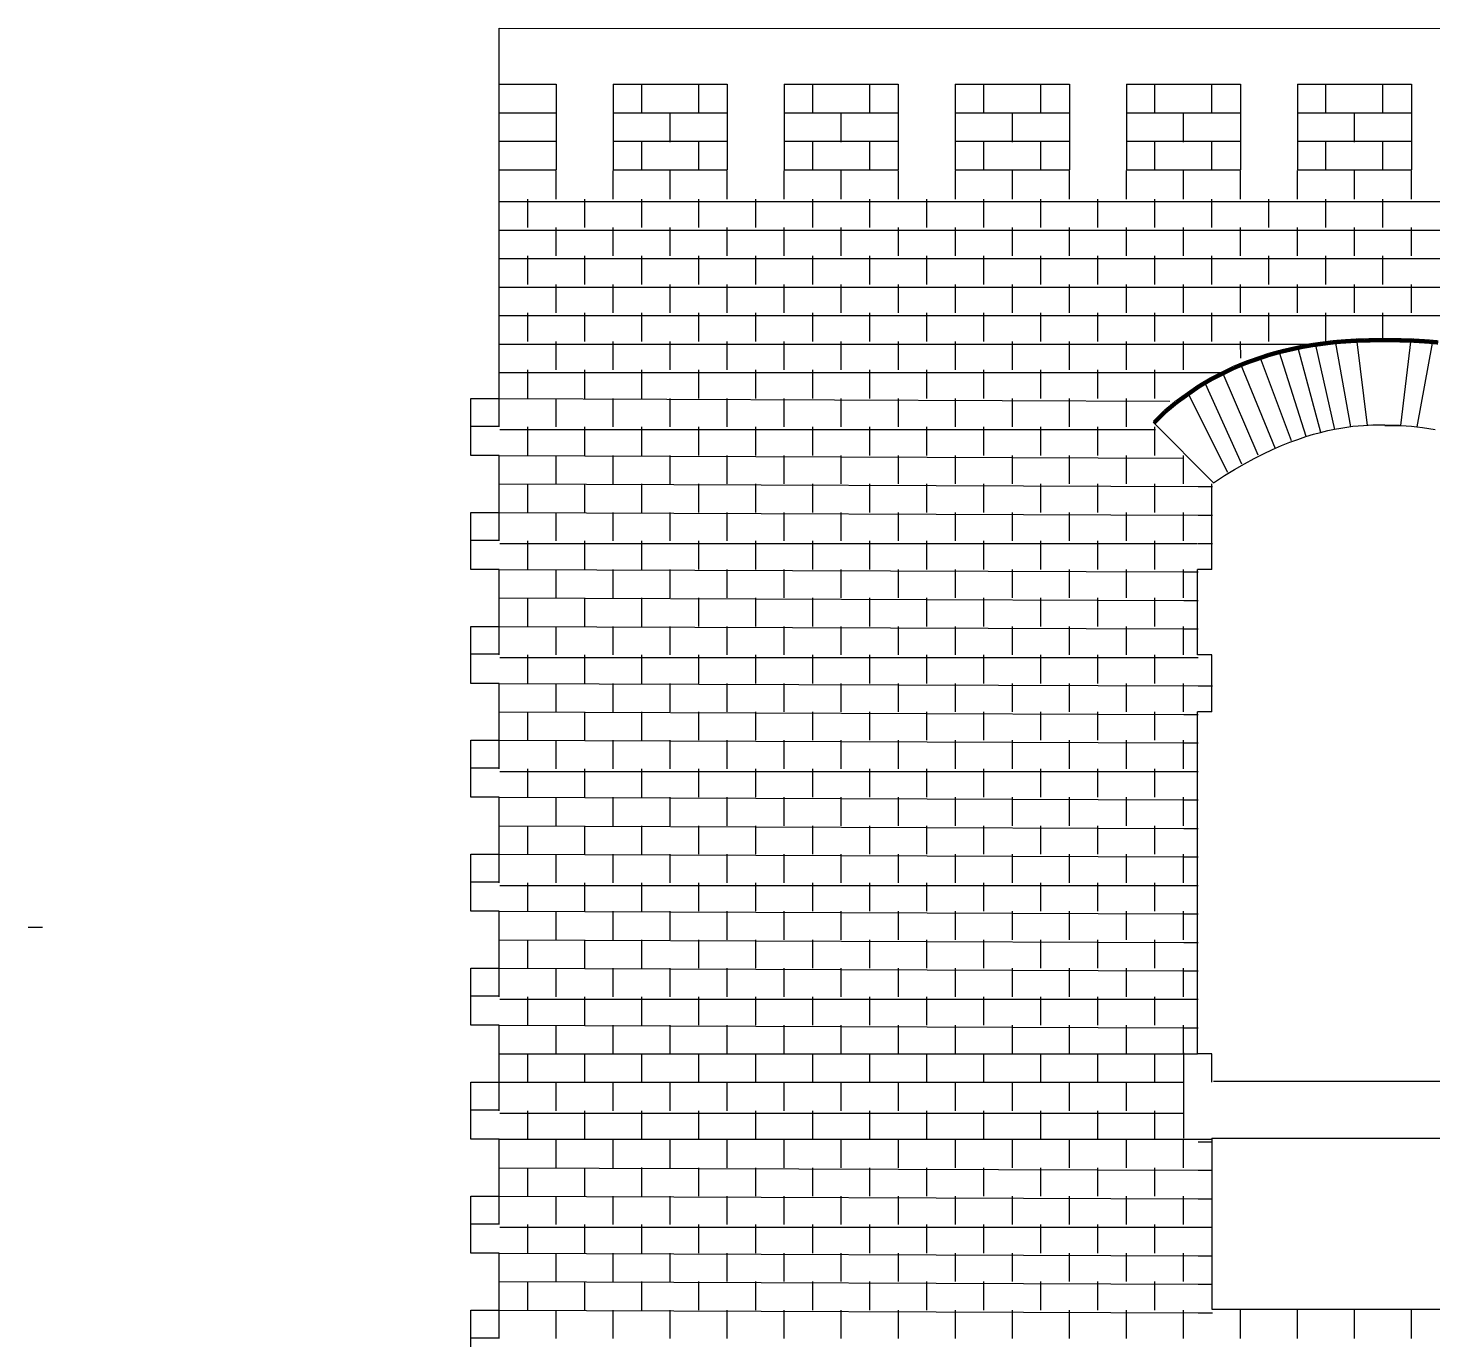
# Model space of a CAD drawing. Extents: x 38 to 304, y 35 to 202.
# Drawn here: x 38.45 to 87.73, y 105.55 to 151.59 of the extents above; entities that cross this region are included whole.
import ezdxf

# ---------------------------------------------------------------- set-up
doc = ezdxf.new("R2010")
doc.units = 0
doc.header["$MEASUREMENT"] = 0
doc.layers.add('OHNE_NAMEN', color=5, linetype='CONTINUOUS')

msp = doc.modelspace()

# ---------------------------------------------------------------- linework, layer by layer
at = {"layer": 'OHNE_NAMEN', "color": 5, "linetype": 'CONTINUOUS'}
for p, q in [((54.9808, 138.5916), (54.9808, 151.5914)), ((54.9808, 151.5914), (303.0001, 151.5001)), ((53.9806, 136.5913), (53.9806, 138.5916)), ((53.9806, 138.5916), (54.9808, 138.5916)), ((53.9792, 137.6214), (54.9794, 137.6214)), ((54.9808, 136.5913), (53.9806, 136.5913)), ((54.9808, 134.5914), (54.9808, 136.5913)), ((53.9806, 132.5915), (53.9806, 134.5914)), ((53.9806, 134.5914), (54.9808, 134.5914)), ((53.9792, 133.6213), (54.9794, 133.6213)), ((54.9808, 132.5915), (53.9806, 132.5915)), ((54.9808, 130.5916), (54.9808, 132.5915)), ((53.9806, 128.5914), (53.9806, 130.5913)), ((53.9806, 130.5913), (54.9808, 130.5913)), ((53.9792, 129.6215), (54.9794, 129.6215)), ((54.9808, 128.5914), (53.9806, 128.5914)), ((54.9808, 126.5915), (54.9808, 128.5914)), ((53.9806, 124.5916), (53.9806, 126.5915)), ((53.9806, 126.5915), (54.9808, 126.5915)), ((53.9792, 125.6214), (54.9794, 125.6214)), ((54.9808, 124.5916), (53.9806, 124.5916)), ((54.9808, 122.5913), (54.9808, 124.5916)), ((53.9806, 120.5914), (53.9806, 122.5913)), ((53.9806, 122.5913), (54.9808, 122.5913)), ((53.9792, 121.6215), (54.9794, 121.6215)), ((54.9808, 120.5914), (53.9806, 120.5914)), ((54.9808, 118.5915), (54.9808, 120.5914)), ((53.9806, 116.5913), (53.9806, 118.5915)), ((53.9806, 118.5915), (54.9808, 118.5915)), ((53.9792, 117.6214), (54.9794, 117.6214)), ((54.9808, 116.5913), (53.9806, 116.5913)), ((54.9808, 114.5914), (54.9808, 116.5913)), ((53.9806, 112.5915), (53.9806, 114.5914)), ((53.9806, 114.5914), (54.9808, 114.5914)), ((53.9792, 113.6212), (54.9794, 113.6212)), ((54.9808, 112.5915), (53.9806, 112.5915)), ((54.9808, 110.5916), (54.9808, 112.5915)), ((53.9806, 108.5913), (53.9806, 110.5916)), ((53.9806, 110.5916), (54.9808, 110.5916)), ((53.9792, 109.6215), (54.9794, 109.6215)), ((54.9808, 108.5913), (53.9806, 108.5913)), ((54.9808, 106.5914), (54.9808, 108.5913)), ((53.9806, 104.5916), (53.9806, 106.5914)), ((53.9806, 106.5914), (54.9808, 106.5914)), ((53.9792, 105.6213), (54.9794, 105.6213))]:
    msp.add_line(p, q, dxfattribs=at)
at = {"layer": 'OHNE_NAMEN', "color": 7, "linetype": 'CONTINUOUS'}
for p, q in [((54.9794, 149.6215), (56.9793, 149.6215)), ((56.9793, 149.6215), (56.9793, 146.6211)), ((58.9792, 149.6215), (58.9792, 146.6211)), ((58.9792, 149.6215), (62.9793, 149.6215)), ((59.9796, 148.5914), (59.9796, 149.5915)), ((61.9799, 148.5914), (61.9799, 149.5915)), ((62.9793, 149.6215), (62.9793, 146.6211)), ((64.9792, 149.6215), (64.9792, 146.6211)), ((64.9792, 149.6215), (68.9793, 149.6215)), ((65.9797, 148.5914), (65.9797, 149.5915)), ((67.9799, 148.5914), (67.9799, 149.5915)), ((68.9793, 149.6215), (68.9793, 146.6211)), ((70.9792, 149.6215), (70.9792, 146.6211)), ((70.9792, 149.6215), (74.9794, 149.6215)), ((71.9797, 148.5914), (71.9797, 149.5915)), ((73.98, 148.5914), (73.98, 149.5915)), ((74.9794, 149.6215), (74.9794, 146.6211)), ((76.9793, 149.6215), (76.9793, 146.6211)), ((76.9793, 149.6215), (80.9794, 149.6215)), ((77.9798, 148.5914), (77.9798, 149.5915)), ((79.98, 148.5914), (79.98, 149.5915)), ((80.9794, 149.6215), (80.9794, 146.6211)), ((82.9793, 149.6215), (82.9793, 146.6211)), ((82.9793, 149.6215), (86.9795, 149.6215)), ((83.9798, 148.5911), (83.9798, 149.5915)), ((85.9801, 148.5911), (85.9801, 149.5915)), ((86.9795, 149.6215), (86.9795, 146.6211)), ((54.9794, 148.6214), (56.9793, 148.6214)), ((58.9792, 148.6214), (62.9793, 148.6214)), ((60.9798, 147.5913), (60.9798, 148.5914)), ((64.9795, 148.6214), (68.9797, 148.6214)), ((66.9798, 147.5913), (66.9798, 148.5914)), ((70.9792, 148.6214), (74.9794, 148.6214)), ((72.9798, 147.5913), (72.9798, 148.5914)), ((76.9793, 148.6214), (80.9794, 148.6214)), ((78.9799, 147.5913), (78.9799, 148.5914)), ((82.9793, 148.6214), (86.9795, 148.6214)), ((84.9799, 147.5913), (84.9799, 148.5914)), ((54.9794, 147.6213), (56.9793, 147.6213)), ((58.9792, 147.6213), (62.9793, 147.6213)), ((59.98, 146.5915), (59.98, 147.5913)), ((61.9795, 146.5915), (61.9795, 147.5916)), ((64.9795, 147.6213), (68.9797, 147.6213)), ((65.98, 146.5915), (65.98, 147.5913)), ((67.9796, 146.5915), (67.9796, 147.5916)), ((70.9792, 147.6213), (74.9794, 147.6213)), ((71.9801, 146.5915), (71.9801, 147.5913)), ((73.9796, 146.5915), (73.9796, 147.5916)), ((76.9793, 147.6213), (80.9794, 147.6213)), ((77.9801, 146.5915), (77.9801, 147.5913)), ((79.9797, 146.5915), (79.9797, 147.5916)), ((82.9793, 147.6213), (86.9795, 147.6213)), ((83.9802, 146.5915), (83.9802, 147.5913)), ((85.9797, 146.5915), (85.9797, 147.5916)), ((54.9794, 146.6211), (56.9793, 146.6211)), ((56.9807, 145.5914), (56.9807, 146.5915)), ((58.9792, 146.6211), (62.9793, 146.6211)), ((58.9806, 145.5914), (58.9806, 146.5915)), ((60.9798, 145.5914), (60.9798, 146.5915)), ((62.9804, 145.5914), (62.9804, 146.5915)), ((64.9795, 146.6215), (68.9797, 146.6215)), ((64.9806, 145.5914), (64.9806, 146.5915)), ((66.9798, 145.5914), (66.9798, 146.5915)), ((68.9804, 145.5914), (68.9804, 146.5915)), ((70.9792, 146.6215), (74.9794, 146.6215)), ((70.9807, 145.5914), (70.9807, 146.5915)), ((72.9795, 145.5914), (72.9795, 146.5915)), ((74.9804, 145.5914), (74.9804, 146.5915)), ((76.9793, 146.6215), (80.9794, 146.6215)), ((76.9807, 145.5914), (76.9807, 146.5915)), ((78.9795, 145.5914), (78.9795, 146.5915)), ((80.9805, 145.5914), (80.9805, 146.5915)), ((82.9793, 146.6215), (86.9795, 146.6215)), ((82.9807, 145.5914), (82.9807, 146.5915)), ((84.9796, 145.5914), (84.9796, 146.5915)), ((86.9805, 145.5914), (86.9805, 146.5915)), ((55.0002, 145.5), (303.0001, 145.5)), ((55.9805, 144.5913), (55.9805, 145.5914)), ((57.9804, 144.5913), (57.9804, 145.5914)), ((59.9803, 144.5913), (59.9803, 145.5914)), ((61.9806, 144.5913), (61.9806, 145.5914)), ((63.9805, 144.5913), (63.9805, 145.5914)), ((65.9804, 144.5913), (65.9804, 145.5914)), ((67.9803, 144.5913), (67.9803, 145.5914)), ((69.9805, 144.5913), (69.9805, 145.5914)), ((71.9804, 144.5913), (71.9804, 145.5914)), ((73.9803, 144.5913), (73.9803, 145.5914)), ((75.9806, 144.5913), (75.9806, 145.5914)), ((77.9805, 144.5913), (77.9805, 145.5914)), ((79.9804, 144.5913), (79.9804, 145.5914)), ((81.9806, 144.5913), (81.9806, 145.5914)), ((83.9805, 144.5913), (83.9805, 145.5914)), ((85.9804, 144.5913), (85.9804, 145.5914)), ((55.0002, 144.4999), (303.0001, 144.4999)), ((56.9807, 143.5915), (56.9807, 144.5916)), ((58.9806, 143.5915), (58.9806, 144.5916)), ((60.9808, 143.5915), (60.9808, 144.5916)), ((62.9807, 143.5915), (62.9807, 144.5916)), ((64.9806, 143.5915), (64.9806, 144.5916)), ((66.9805, 143.5915), (66.9805, 144.5916)), ((68.9808, 143.5915), (68.9808, 144.5916)), ((70.9807, 143.5915), (70.9807, 144.5916)), ((72.9805, 143.5915), (72.9805, 144.5916)), ((74.9808, 143.5915), (74.9808, 144.5916)), ((76.9807, 143.5915), (76.9807, 144.5916)), ((78.9806, 143.5915), (78.9806, 144.5916)), ((80.9808, 143.5915), (80.9808, 144.5916)), ((82.9807, 143.5915), (82.9807, 144.5916)), ((84.9806, 143.5915), (84.9806, 144.5916)), ((86.9805, 143.5915), (86.9805, 144.5916)), ((55.0002, 143.5001), (303.0001, 143.5001)), ((55.9805, 142.5914), (55.9805, 143.5915)), ((57.9804, 142.5914), (57.9804, 143.5915)), ((59.9803, 142.5914), (59.9803, 143.5915)), ((61.9806, 142.5914), (61.9806, 143.5915)), ((63.9805, 142.5914), (63.9805, 143.5915)), ((65.9804, 142.5914), (65.9804, 143.5915)), ((67.9803, 142.5914), (67.9803, 143.5915)), ((69.9805, 142.5914), (69.9805, 143.5915)), ((71.9804, 142.5914), (71.9804, 143.5915)), ((73.9803, 142.5914), (73.9803, 143.5915)), ((75.9806, 142.5914), (75.9806, 143.5915)), ((77.9805, 142.5914), (77.9805, 143.5915)), ((79.9804, 142.5914), (79.9804, 143.5915)), ((81.9806, 142.5914), (81.9806, 143.5915)), ((83.9805, 142.5914), (83.9805, 143.5915)), ((85.9804, 142.5914), (85.9804, 143.5915)), ((55.0002, 142.5), (303.0001, 142.5)), ((56.9807, 141.5912), (56.9807, 142.5914)), ((58.9806, 141.5912), (58.9806, 142.5914)), ((60.9805, 141.5912), (60.9805, 142.5914)), ((62.9807, 141.5912), (62.9807, 142.5914)), ((64.9806, 141.5912), (64.9806, 142.5914)), ((66.9805, 141.5912), (66.9805, 142.5914)), ((68.9804, 141.5912), (68.9804, 142.5914)), ((70.9807, 141.5912), (70.9807, 142.5914)), ((72.9805, 141.5912), (72.9805, 142.5914)), ((74.9804, 141.5912), (74.9804, 142.5914)), ((76.9807, 141.5912), (76.9807, 142.5914)), ((78.9806, 141.5912), (78.9806, 142.5914)), ((80.9805, 141.5912), (80.9805, 142.5914)), ((82.9807, 141.5912), (82.9807, 142.5914)), ((84.9806, 141.5912), (84.9806, 142.5914)), ((86.9805, 141.5912), (86.9805, 142.5914)), ((55.0002, 141.4999), (303.0001, 141.4999)), ((55.9805, 140.5915), (55.9805, 141.5916)), ((57.9804, 140.5915), (57.9804, 141.5916)), ((59.9807, 140.5915), (59.9807, 141.5916)), ((61.9806, 140.5915), (61.9806, 141.5916)), ((63.9805, 140.5915), (63.9805, 141.5916)), ((65.9807, 140.5915), (65.9807, 141.5916)), ((67.9806, 140.5915), (67.9806, 141.5916)), ((69.9805, 140.5915), (69.9805, 141.5916)), ((71.9804, 140.5915), (71.9804, 141.5916)), ((73.9807, 140.5915), (73.9807, 141.5916)), ((75.9806, 140.5915), (75.9806, 141.5916)), ((77.9805, 140.5915), (77.9805, 141.5916)), ((79.9807, 140.5915), (79.9807, 141.5916)), ((81.9806, 140.5915), (81.9806, 141.5916)), ((83.9805, 140.5915), (83.9805, 141.5916)), ((85.9808, 140.5915), (85.9808, 141.5916)), ((55.0002, 140.5001), (83.5, 140.5001)), ((56.9807, 139.5913), (56.9807, 140.5915)), ((58.9806, 139.5913), (58.9806, 140.5915)), ((60.9805, 139.5913), (60.9805, 140.5915)), ((62.9807, 139.5913), (62.9807, 140.5915)), ((64.9806, 139.5913), (64.9806, 140.5915)), ((66.9805, 139.5913), (66.9805, 140.5915)), ((68.9804, 139.5913), (68.9804, 140.5915)), ((70.9807, 139.5913), (70.9807, 140.5915)), ((72.9805, 139.5913), (72.9805, 140.5915)), ((74.9804, 139.5913), (74.9804, 140.5915)), ((76.9807, 139.5913), (76.9807, 140.5915)), ((78.9806, 139.5913), (78.9806, 140.5915)), ((80.9999, 139.9999), (80.9805, 140.5915)), ((84.2934, 137.5018), (83.6231, 140.4652)), ((84.8582, 137.59), (84.3287, 140.5357)), ((85.4403, 137.643), (85.0695, 140.6768)), ((86.6041, 137.643), (86.9749, 140.6768)), ((87.1866, 137.59), (87.7157, 140.5357)), ((82.7768, 137.1021), (81.6832, 140.0066)), ((83.288, 137.2549), (82.3535, 140.2006)), ((83.7995, 137.396), (83.0061, 140.3593)), ((55.0002, 139.5), (80.5, 139.5)), ((55.9805, 138.5912), (55.9805, 139.5913)), ((57.9804, 138.5912), (57.9804, 139.5913)), ((59.9807, 138.5912), (59.9807, 139.5913)), ((61.9806, 138.5912), (61.9806, 139.5913)), ((63.9805, 138.5912), (63.9805, 139.5913)), ((65.9807, 138.5912), (65.9807, 139.5913)), ((67.9806, 138.5912), (67.9806, 139.5913)), ((69.9805, 138.5912), (69.9805, 139.5913)), ((71.9804, 138.5912), (71.9804, 139.5913)), ((73.9807, 138.5912), (73.9807, 139.5913)), ((75.9806, 138.5912), (75.9806, 139.5913)), ((77.9805, 138.5912), (77.9805, 139.5913)), ((82.212, 136.8199), (81.0129, 139.7596)), ((81.0362, 136.2791), (79.7602, 139.107)), ((81.6007, 136.6023), (80.378, 139.4598)), ((54.9808, 138.5916), (78.5001, 138.4999)), ((54.9808, 137.5914), (54.9808, 138.5916)), ((56.9807, 137.5914), (56.9807, 138.5916)), ((58.9806, 137.5914), (58.9806, 138.5916)), ((60.9805, 137.5914), (60.9805, 138.5916)), ((62.9807, 137.5914), (62.9807, 138.5912)), ((64.9806, 137.5911), (64.9806, 138.5912)), ((66.9805, 137.5911), (66.9805, 138.5912)), ((68.9804, 137.5911), (68.9804, 138.5912)), ((70.9807, 137.5911), (70.9807, 138.5912)), ((72.9805, 137.5911), (72.9805, 138.5912)), ((74.9804, 137.5911), (74.9804, 138.5912)), ((76.9807, 137.5911), (76.9807, 138.5912)), ((80.5423, 135.9969), (79.1605, 138.7366)), ((55.0002, 137.5001), (77.9999, 137.5001)), ((55.9805, 136.5913), (55.9805, 137.5914)), ((57.9808, 136.5913), (57.9808, 137.5914)), ((59.9807, 136.5917), (59.9807, 137.5918)), ((61.9806, 136.5913), (61.9806, 137.5914)), ((63.9808, 136.5913), (63.9808, 137.5911)), ((65.9807, 136.5913), (65.9807, 137.5914)), ((67.9806, 136.5913), (67.9806, 137.5914)), ((69.9805, 136.5913), (69.9805, 137.5914)), ((71.9804, 136.5913), (71.9804, 137.5914)), ((73.9807, 136.5913), (73.9807, 137.5914)), ((75.9806, 136.5913), (75.9806, 137.5914)), ((80.0421, 135.6325), (77.9209, 137.7537)), ((77.9805, 136.5913), (77.9805, 137.5914)), ((54.9815, 136.5913), (79, 136.4999)), ((56.9807, 135.5916), (56.9807, 136.5913)), ((58.9806, 135.5916), (58.9806, 136.5913)), ((60.9805, 135.5912), (60.9805, 136.5913)), ((62.9807, 135.5916), (62.9807, 136.5913)), ((64.9806, 135.5912), (64.9806, 136.5913)), ((66.9805, 135.5912), (66.9805, 136.5913)), ((68.9804, 135.5912), (68.9804, 136.5913)), ((70.9807, 135.5912), (70.9807, 136.5913)), ((72.9805, 135.5912), (72.9805, 136.5913)), ((74.9804, 135.5912), (74.9804, 136.5913)), ((76.9807, 135.5912), (76.9807, 136.5913)), ((78.9806, 135.5912), (78.9806, 136.5913)), ((54.9808, 135.5916), (79.4999, 135.5002)), ((55.9805, 134.5914), (55.9805, 135.5916)), ((57.9808, 134.5914), (57.9808, 135.5916)), ((59.9807, 134.5914), (59.9807, 135.5916)), ((59.9807, 134.5914), (59.9807, 135.5916)), ((61.9806, 134.5914), (61.9806, 135.5916)), ((63.9808, 134.5914), (63.9808, 135.5912)), ((65.9807, 134.5914), (65.9807, 135.5916)), ((67.9806, 134.5914), (67.9806, 135.5916)), ((69.9805, 134.5914), (69.9805, 135.5916)), ((71.9804, 134.5914), (71.9804, 135.5916)), ((73.9807, 134.5911), (73.9807, 135.5912)), ((75.9806, 134.5911), (75.9806, 135.5912)), ((77.9805, 134.5911), (77.9805, 135.5912)), ((54.9808, 133.5916), (54.9808, 134.5914)), ((54.9811, 134.5914), (79.4999, 134.5001)), ((56.9807, 133.5916), (56.9807, 134.5914)), ((58.9806, 133.5916), (58.9806, 134.5914)), ((60.9805, 133.5913), (60.9805, 134.5914)), ((62.9807, 133.5913), (62.9807, 134.5914)), ((64.9806, 133.5913), (64.9806, 134.5914)), ((66.9805, 133.5913), (66.9805, 134.5914)), ((68.9804, 133.5913), (68.9804, 134.5914)), ((70.9807, 133.5913), (70.9807, 134.5914)), ((72.9805, 133.5913), (72.9805, 134.5914)), ((74.9804, 133.5913), (74.9804, 134.5914)), ((76.9807, 133.5913), (76.9807, 134.5914)), ((78.9806, 133.5913), (78.9806, 134.5914)), ((55.9805, 132.5915), (55.9805, 133.5916)), ((57.9808, 132.5915), (57.9808, 133.5916)), ((59.9807, 132.5915), (59.9807, 133.5916)), ((61.9806, 132.5915), (61.9806, 133.5916)), ((63.9808, 132.5915), (63.9808, 133.5913)), ((65.9807, 132.5915), (65.9807, 133.5916)), ((67.9806, 132.5915), (67.9806, 133.5916)), ((69.9805, 132.5915), (69.9805, 133.5916)), ((71.9804, 132.5915), (71.9804, 133.5916)), ((73.9807, 132.5912), (73.9807, 133.5913)), ((75.9806, 132.5912), (75.9806, 133.5913)), ((77.9805, 132.5912), (77.9805, 133.5913)), ((55.0002, 133.4999), (79.4805, 133.5017)), ((54.9811, 132.5915), (79, 132.5002)), ((56.9807, 131.5914), (56.9807, 132.5915)), ((58.9806, 131.5914), (58.9806, 132.5915)), ((60.9805, 131.5914), (60.9805, 132.5915)), ((62.9807, 131.5914), (62.9807, 132.5912)), ((64.9806, 131.5914), (64.9806, 132.5915)), ((66.9805, 131.5914), (66.9805, 132.5915)), ((68.9804, 131.5914), (68.9804, 132.5915)), ((70.9807, 131.5911), (70.9807, 132.5915)), ((72.9805, 131.5914), (72.9805, 132.5915)), ((74.9804, 131.5914), (74.9804, 132.5915)), ((76.9807, 131.5914), (76.9807, 132.5915)), ((78.9806, 131.5914), (78.9806, 132.5915)), ((54.9808, 131.5914), (79, 131.5)), ((55.9805, 130.5916), (55.9805, 131.5914)), ((57.9808, 130.5916), (57.9808, 131.5914)), ((59.9807, 130.5916), (59.9807, 131.5918)), ((59.9807, 130.5916), (59.9807, 131.5914)), ((61.9806, 130.5913), (61.9806, 131.5914)), ((63.9808, 130.5916), (63.9808, 131.5914)), ((65.9807, 130.5913), (65.9807, 131.5914)), ((67.9806, 130.5913), (67.9806, 131.5914)), ((69.9805, 130.5913), (69.9805, 131.5914)), ((71.9804, 130.5913), (71.9804, 131.5914)), ((73.9807, 130.5913), (73.9807, 131.5914)), ((75.9806, 130.5913), (75.9806, 131.5914)), ((77.9805, 130.5913), (77.9805, 131.5914)), ((54.9808, 129.5915), (54.9808, 130.5916)), ((54.9811, 130.5913), (79, 130.4999)), ((56.9807, 129.5915), (56.9807, 130.5916)), ((58.9806, 129.5915), (58.9806, 130.5916)), ((60.9805, 129.5911), (60.9805, 130.5913)), ((62.9807, 129.5915), (62.9807, 130.5913)), ((64.9806, 129.5911), (64.9806, 130.5913)), ((66.9805, 129.5911), (66.9805, 130.5913)), ((68.9804, 129.5911), (68.9804, 130.5913)), ((70.9807, 129.5911), (70.9807, 130.5913)), ((72.9805, 129.5911), (72.9805, 130.5913)), ((74.9804, 129.5911), (74.9804, 130.5913)), ((76.9807, 129.5911), (76.9807, 130.5913)), ((78.9806, 129.5911), (78.9806, 130.5913)), ((55.0002, 129.5001), (78.9806, 129.5001)), ((55.9805, 128.5914), (55.9805, 129.5915)), ((57.9808, 128.5914), (57.9808, 129.5915)), ((59.9807, 128.5914), (59.9807, 129.5915)), ((61.9806, 128.5914), (61.9806, 129.5915)), ((63.9808, 128.5914), (63.9808, 129.5911)), ((65.9807, 128.5914), (65.9807, 129.5915)), ((67.9806, 128.5914), (67.9806, 129.5915)), ((69.9805, 128.5914), (69.9805, 129.5915)), ((71.9804, 128.5914), (71.9804, 129.5915)), ((73.9807, 128.591), (73.9807, 129.5911)), ((75.9806, 128.591), (75.9806, 129.5911)), ((77.9805, 128.591), (77.9805, 129.5911)), ((54.9811, 128.5914), (79.4999, 128.5)), ((56.9807, 127.5916), (56.9807, 128.5914)), ((58.9806, 127.5916), (58.9806, 128.5914)), ((60.9805, 127.5913), (60.9805, 128.5914)), ((62.9807, 127.5916), (62.9807, 128.5914)), ((64.9806, 127.5913), (64.9806, 128.5914)), ((66.9805, 127.5913), (66.9805, 128.5914)), ((68.9804, 127.5913), (68.9804, 128.5914)), ((70.9807, 127.5913), (70.9807, 128.5914)), ((72.9805, 127.5913), (72.9805, 128.5914)), ((74.9804, 127.5913), (74.9804, 128.5914)), ((76.9807, 127.5913), (76.9807, 128.5914)), ((78.9806, 127.5913), (78.9806, 128.5914)), ((54.9808, 127.5916), (79, 127.4999)), ((55.9805, 126.5915), (55.9805, 127.5916)), ((57.9808, 126.5915), (57.9808, 127.5916)), ((59.9807, 126.5915), (59.9807, 127.5916)), ((59.9807, 126.5915), (59.9807, 127.5916)), ((61.9806, 126.5915), (61.9806, 127.5916)), ((63.9808, 126.5915), (63.9808, 127.5913)), ((65.9807, 126.5915), (65.9807, 127.5916)), ((67.9806, 126.5915), (67.9806, 127.5916)), ((69.9805, 126.5915), (69.9805, 127.5916)), ((71.9804, 126.5915), (71.9804, 127.5916)), ((73.9807, 126.5911), (73.9807, 127.5913)), ((75.9806, 126.5911), (75.9806, 127.5913)), ((77.9805, 126.5911), (77.9805, 127.5913)), ((54.9808, 125.5913), (54.9808, 126.5915)), ((54.9811, 126.5915), (79, 126.5001)), ((56.9807, 125.5913), (56.9807, 126.5915)), ((58.9806, 125.5913), (58.9806, 126.5915)), ((60.9805, 125.5913), (60.9805, 126.5915)), ((62.9807, 125.5913), (62.9807, 126.5911)), ((64.9806, 125.5913), (64.9806, 126.5915)), ((66.9805, 125.5913), (66.9805, 126.5915)), ((68.9804, 125.5913), (68.9804, 126.5915)), ((70.9807, 125.5913), (70.9807, 126.5915)), ((72.9805, 125.5913), (72.9805, 126.5915)), ((74.9804, 125.5913), (74.9804, 126.5915)), ((76.9807, 125.5913), (76.9807, 126.5915)), ((78.9806, 125.5913), (78.9806, 126.5915)), ((55.0002, 125.5), (79, 125.5)), ((55.9805, 124.5916), (55.9805, 125.5913)), ((57.9808, 124.5916), (57.9808, 125.5913)), ((59.9807, 124.5916), (59.9807, 125.5917)), ((61.9806, 124.5912), (61.9806, 125.5913)), ((63.9808, 124.5916), (63.9808, 125.5913)), ((65.9807, 124.5912), (65.9807, 125.5913)), ((67.9806, 124.5912), (67.9806, 125.5913)), ((69.9805, 124.5912), (69.9805, 125.5913)), ((71.9804, 124.5912), (71.9804, 125.5913)), ((73.9807, 124.5912), (73.9807, 125.5913)), ((75.9806, 124.5912), (75.9806, 125.5913)), ((77.9805, 124.5912), (77.9805, 125.5913)), ((54.9811, 124.5912), (79, 124.4999)), ((56.9807, 123.5915), (56.9807, 124.5916)), ((58.9806, 123.5915), (58.9806, 124.5916)), ((60.9805, 123.5911), (60.9805, 124.5916)), ((62.9807, 123.5915), (62.9807, 124.5912)), ((64.9806, 123.5911), (64.9806, 124.5912)), ((66.9805, 123.5911), (66.9805, 124.5912)), ((68.9804, 123.5911), (68.9804, 124.5912)), ((70.9807, 123.5911), (70.9807, 124.5912)), ((72.9805, 123.5915), (72.9805, 124.5916)), ((74.9804, 123.5915), (74.9804, 124.5916)), ((76.9807, 123.5915), (76.9807, 124.5916)), ((78.9806, 123.5915), (78.9806, 124.5916)), ((54.9808, 123.5915), (79, 123.5001)), ((55.9805, 122.5913), (55.9805, 123.5915)), ((57.9808, 122.5913), (57.9808, 123.5915)), ((59.9807, 122.5917), (59.9807, 123.5918)), ((59.9807, 122.5913), (59.9807, 123.5915)), ((61.9806, 122.5913), (61.9806, 123.5915)), ((63.9808, 122.5913), (63.9808, 123.5915)), ((65.9807, 122.5913), (65.9807, 123.5915)), ((67.9806, 122.5913), (67.9806, 123.5915)), ((69.9805, 122.5913), (69.9805, 123.5915)), ((71.9804, 122.5913), (71.9804, 123.5915)), ((73.9807, 122.5913), (73.9807, 123.5911)), ((75.9806, 122.5913), (75.9806, 123.5911)), ((77.9805, 122.5913), (77.9805, 123.5911)), ((54.9808, 121.5916), (54.9808, 122.5913)), ((54.9811, 122.5913), (79, 122.5)), ((56.9807, 121.5916), (56.9807, 122.5913)), ((58.9806, 121.5916), (58.9806, 122.5913)), ((60.9805, 121.5912), (60.9805, 122.5913)), ((62.9807, 121.5916), (62.9807, 122.5913)), ((64.9806, 121.5912), (64.9806, 122.5913)), ((66.9805, 121.5912), (66.9805, 122.5913)), ((68.9804, 121.5912), (68.9804, 122.5913)), ((70.9807, 121.5912), (70.9807, 122.5913)), ((72.9805, 121.5912), (72.9805, 122.5913)), ((74.9804, 121.5912), (74.9804, 122.5913)), ((76.9807, 121.5912), (76.9807, 122.5913)), ((78.9806, 121.5912), (78.9806, 122.5913)), ((55.0002, 121.4998), (79, 121.4998)), ((55.9805, 120.5914), (55.9805, 121.5916)), ((57.9808, 120.5914), (57.9808, 121.5916)), ((59.9807, 120.5914), (59.9807, 121.5916)), ((61.9806, 120.5914), (61.9806, 121.5916)), ((63.9808, 120.5914), (63.9808, 121.5912)), ((65.9807, 120.5914), (65.9807, 121.5916)), ((67.9806, 120.5914), (67.9806, 121.5916)), ((69.9805, 120.5914), (69.9805, 121.5916)), ((71.9804, 120.5914), (71.9804, 121.5916)), ((73.9807, 120.5911), (73.9807, 121.5912)), ((75.9806, 120.5911), (75.9806, 121.5912)), ((77.9805, 120.5911), (77.9805, 121.5912)), ((54.9811, 120.5914), (79, 120.5001)), ((56.9807, 119.5913), (56.9807, 120.5914)), ((58.9806, 119.5913), (58.9806, 120.5914)), ((60.9805, 119.5913), (60.9805, 120.5914)), ((62.9807, 119.5913), (62.9807, 120.5911)), ((64.9806, 119.5913), (64.9806, 120.5914)), ((66.9805, 119.5913), (66.9805, 120.5914)), ((68.9804, 119.5913), (68.9804, 120.5914)), ((70.9807, 119.5913), (70.9807, 120.5914)), ((72.9805, 119.5913), (72.9805, 120.5914)), ((74.9804, 119.5913), (74.9804, 120.5914)), ((76.9807, 119.5913), (76.9807, 120.5914)), ((78.9806, 119.5913), (78.9806, 120.5914)), ((54.9808, 119.5913), (79, 119.4999)), ((55.9805, 118.5915), (55.9805, 119.5913)), ((57.9808, 118.5915), (57.9808, 119.5913)), ((59.9807, 118.5915), (59.9807, 119.5917)), ((59.9807, 118.5915), (59.9807, 119.5913)), ((61.9806, 118.5912), (61.9806, 119.5913)), ((63.9808, 118.5915), (63.9808, 119.5913)), ((65.9807, 118.5912), (65.9807, 119.5913)), ((67.9806, 118.5912), (67.9806, 119.5913)), ((69.9805, 118.5912), (69.9805, 119.5913)), ((71.9804, 118.5912), (71.9804, 119.5913)), ((73.9807, 118.5912), (73.9807, 119.5913)), ((75.9806, 118.5912), (75.9806, 119.5913)), ((77.9805, 118.5912), (77.9805, 119.5913)), ((54.9808, 117.5914), (54.9808, 118.5915)), ((54.9811, 118.5915), (79, 118.5002)), ((56.9807, 117.5914), (56.9807, 118.5915)), ((58.9806, 117.5914), (58.9806, 118.5915)), ((60.9805, 117.5914), (60.9805, 118.5915)), ((62.9807, 117.5914), (62.9807, 118.5912)), ((64.9806, 117.5914), (64.9806, 118.5915)), ((66.9805, 117.5914), (66.9805, 118.5915)), ((68.9804, 117.5914), (68.9804, 118.5915)), ((70.9807, 117.5914), (70.9807, 118.5915)), ((72.9805, 117.5914), (72.9805, 118.5915)), ((74.9804, 117.5914), (74.9804, 118.5915)), ((76.9807, 117.5914), (76.9807, 118.5915)), ((78.9806, 117.5914), (78.9806, 118.5915)), ((55.0002, 117.5001), (79, 117.5001)), ((55.9805, 116.5916), (55.9805, 117.5914)), ((57.9808, 116.5916), (57.9808, 117.5914)), ((59.9807, 116.5916), (59.9807, 117.5918)), ((61.9806, 116.5913), (61.9806, 117.5914)), ((63.9808, 116.5916), (63.9808, 117.5914)), ((65.9807, 116.5913), (65.9807, 117.5914)), ((67.9806, 116.5913), (67.9806, 117.5914)), ((69.9805, 116.5913), (69.9805, 117.5914)), ((71.9804, 116.5913), (71.9804, 117.5914)), ((73.9807, 116.5913), (73.9807, 117.5914)), ((75.9806, 116.5913), (75.9806, 117.5914)), ((77.9805, 116.5913), (77.9805, 117.5914)), ((54.9811, 116.5913), (79, 116.4999)), ((56.9807, 115.5915), (56.9807, 116.5916)), ((58.9806, 115.5915), (58.9806, 116.5916)), ((60.9805, 115.5912), (60.9805, 116.5913)), ((62.9807, 115.5915), (62.9807, 116.5913)), ((64.9806, 115.5912), (64.9806, 116.5913)), ((66.9805, 115.5912), (66.9805, 116.5913)), ((68.9804, 115.5912), (68.9804, 116.5913)), ((70.9807, 115.5912), (70.9807, 116.5913)), ((72.9805, 115.5912), (72.9805, 116.5913)), ((74.9804, 115.5912), (74.9804, 116.5913)), ((76.9807, 115.5912), (76.9807, 116.5913)), ((78.9806, 115.5912), (78.9806, 116.5913)), ((54.9808, 115.5915), (79.4808, 115.5915)), ((55.9805, 114.5914), (55.9805, 115.5915)), ((57.9808, 114.5914), (57.9808, 115.5915)), ((59.9807, 114.5914), (59.9807, 115.5915)), ((59.9807, 114.5914), (59.9807, 115.5915)), ((61.9806, 114.5914), (61.9806, 115.5915)), ((63.9808, 114.5914), (63.9808, 115.5912)), ((65.9807, 114.5914), (65.9807, 115.5915)), ((67.9806, 114.5914), (67.9806, 115.5915)), ((69.9805, 114.5914), (69.9805, 115.5915)), ((71.9804, 114.5914), (71.9804, 115.5915)), ((73.9807, 114.5911), (73.9807, 115.5912)), ((75.9806, 114.5911), (75.9806, 115.5912)), ((77.9805, 114.5911), (77.9805, 115.5912)), ((78.9802, 115.6215), (78.9802, 112.6215)), ((54.9808, 113.5916), (54.9808, 114.5914)), ((54.9811, 114.5914), (78.9809, 114.5914)), ((56.9807, 113.5916), (56.9807, 114.5914)), ((58.9806, 113.5916), (58.9806, 114.5914)), ((60.9808, 113.5913), (60.9808, 114.5914)), ((62.9807, 113.5913), (62.9807, 114.5911)), ((64.9806, 113.5913), (64.9806, 114.5914)), ((66.9805, 113.5913), (66.9805, 114.5914)), ((68.9804, 113.5913), (68.9804, 114.5914)), ((70.9807, 113.5913), (70.9807, 114.5914)), ((72.9805, 113.5913), (72.9805, 114.5914)), ((74.9804, 113.5913), (74.9804, 114.5914)), ((76.9807, 113.5913), (76.9807, 114.5914)), ((55.0002, 113.4999), (79, 113.4999)), ((55.9805, 112.5915), (55.9805, 113.5916)), ((57.9808, 112.5915), (57.9808, 113.5916)), ((59.9807, 112.5915), (59.9807, 113.5916)), ((61.9806, 112.5911), (61.9806, 113.5913)), ((63.9808, 112.5915), (63.9808, 113.5913)), ((65.9807, 112.5911), (65.9807, 113.5913)), ((67.9806, 112.5911), (67.9806, 113.5913)), ((69.9805, 112.5911), (69.9805, 113.5913)), ((71.9804, 112.5911), (71.9804, 113.5913)), ((73.9807, 112.5911), (73.9807, 113.5913)), ((75.9806, 112.5911), (75.9806, 113.5913)), ((77.9805, 112.5911), (77.9805, 113.5913)), ((54.9811, 112.5915), (78.9809, 112.5915)), ((56.9807, 111.5914), (56.9807, 112.5915)), ((58.9806, 111.5914), (58.9806, 112.5915)), ((60.9808, 111.5914), (60.9808, 112.5915)), ((62.9807, 111.5914), (62.9807, 112.5911)), ((64.9806, 111.5914), (64.9806, 112.5915)), ((66.9805, 111.5914), (66.9805, 112.5915)), ((68.9804, 111.5914), (68.9804, 112.5915)), ((70.9807, 111.5914), (70.9807, 112.5915)), ((72.9805, 111.5914), (72.9805, 112.5915)), ((74.9804, 111.5914), (74.9804, 112.5915)), ((76.9807, 111.5914), (76.9807, 112.5915)), ((78.9806, 112.5915), (79.9807, 112.5915)), ((78.9806, 111.5914), (78.9806, 112.5915)), ((54.9808, 111.5914), (79.4999, 111.5)), ((55.9805, 110.5916), (55.9805, 111.5914)), ((57.9808, 110.5916), (57.9808, 111.5914)), ((59.9807, 110.5916), (59.9807, 111.5917)), ((59.9807, 110.5916), (59.9807, 111.5914)), ((61.9806, 110.5912), (61.9806, 111.5914)), ((63.9808, 110.5916), (63.9808, 111.5914)), ((65.9807, 110.5912), (65.9807, 111.5914)), ((67.9806, 110.5912), (67.9806, 111.5914)), ((69.9805, 110.5912), (69.9805, 111.5914)), ((71.9804, 110.5912), (71.9804, 111.5914)), ((73.9807, 110.5912), (73.9807, 111.5914)), ((75.9806, 110.5912), (75.9806, 111.5914)), ((77.9805, 110.5912), (77.9805, 111.5914)), ((54.9808, 109.5915), (54.9808, 110.5916)), ((54.9815, 110.5912), (79.4999, 110.4999)), ((56.9807, 109.5915), (56.9807, 110.5916)), ((58.9806, 109.5915), (58.9806, 110.5916)), ((60.9808, 109.5911), (60.9808, 110.5912)), ((62.9807, 109.5915), (62.9807, 110.5912)), ((64.9806, 109.5911), (64.9806, 110.5916)), ((66.9805, 109.5911), (66.9805, 110.5912)), ((68.9804, 109.5911), (68.9804, 110.5912)), ((70.9807, 109.5911), (70.9807, 110.5912)), ((72.9805, 109.5915), (72.9805, 110.5916)), ((74.9804, 109.5915), (74.9804, 110.5916)), ((76.9807, 109.5915), (76.9807, 110.5916)), ((78.9806, 109.5915), (78.9806, 110.5916)), ((55.0002, 109.5001), (79.4999, 109.5001)), ((55.9805, 108.5913), (55.9805, 109.5915)), ((57.9808, 108.5913), (57.9808, 109.5915)), ((59.9807, 108.5913), (59.9807, 109.5915)), ((61.9806, 108.5913), (61.9806, 109.5915)), ((63.9808, 108.5917), (63.9808, 109.5915)), ((65.9807, 108.5913), (65.9807, 109.5915)), ((67.9806, 108.5913), (67.9806, 109.5915)), ((69.9805, 108.5913), (69.9805, 109.5915)), ((71.9804, 108.5913), (71.9804, 109.5915)), ((73.9807, 108.591), (73.9807, 109.5911)), ((75.9806, 108.591), (75.9806, 109.5911)), ((77.9805, 108.591), (77.9805, 109.5911)), ((54.9811, 108.5913), (79.4999, 108.5)), ((56.9807, 107.5916), (56.9807, 108.5913)), ((58.9806, 107.5916), (58.9806, 108.5913)), ((60.9808, 107.5912), (60.9808, 108.5913)), ((62.9807, 107.5912), (62.9807, 108.591)), ((64.9806, 107.5912), (64.9806, 108.5913)), ((66.9805, 107.5912), (66.9805, 108.5913)), ((68.9804, 107.5912), (68.9804, 108.5913)), ((70.9807, 107.5912), (70.9807, 108.5913)), ((72.9805, 107.5912), (72.9805, 108.5913)), ((74.9804, 107.5912), (74.9804, 108.5913)), ((76.9807, 107.5912), (76.9807, 108.5913)), ((78.9806, 107.5912), (78.9806, 108.5913)), ((54.9808, 107.5916), (79.4999, 107.4999)), ((55.9805, 106.5914), (55.9805, 107.5916)), ((57.9808, 106.5914), (57.9808, 107.5916)), ((59.9807, 106.5914), (59.9807, 107.5916)), ((61.9806, 106.5911), (61.9806, 107.5912)), ((63.9808, 106.5914), (63.9808, 107.5912)), ((65.9807, 106.5911), (65.9807, 107.5912)), ((67.9806, 106.5911), (67.9806, 107.5912)), ((69.9805, 106.5911), (69.9805, 107.5912)), ((71.9808, 106.5914), (71.9808, 107.5912)), ((73.9807, 106.5911), (73.9807, 107.5912)), ((75.9806, 106.5911), (75.9806, 107.5912)), ((77.9805, 106.5911), (77.9805, 107.5912)), ((54.9808, 105.5913), (54.9808, 106.5914)), ((54.9811, 106.5914), (79.4999, 106.5001)), ((56.9807, 105.5913), (56.9807, 106.5914)), ((58.9806, 105.5913), (58.9806, 106.5914)), ((60.9805, 105.5913), (60.9805, 106.5914)), ((62.9807, 105.5913), (62.9807, 106.5914)), ((64.9806, 105.5913), (64.9806, 106.5914)), ((66.9805, 105.5913), (66.9805, 106.5914)), ((68.9804, 105.5913), (68.9804, 106.5914)), ((70.9807, 105.5913), (70.9807, 106.5914)), ((72.9805, 105.5913), (72.9805, 106.5914)), ((74.9804, 105.5913), (74.9804, 106.5914)), ((76.9807, 105.5913), (76.9807, 106.5914)), ((78.9806, 105.5913), (78.9806, 106.5914)), ((80.9805, 105.5913), (80.9805, 106.5914)), ((82.9807, 105.5913), (82.9807, 106.5914)), ((84.9806, 105.5913), (84.9806, 106.5914)), ((86.9805, 105.5913), (86.9805, 106.5914))]:
    msp.add_line(p, q, dxfattribs=at)
at = {"layer": 'OHNE_NAMEN', "color": 1, "linetype": 'CONTINUOUS'}
for p, q in [((86.5632, 137.643), (85.5631, 137.6507)), ((79.9807, 132.5915), (79.9807, 135.5916)), ((79.4999, 135.5002), (80.0001, 135.5002)), ((79.4999, 134.5001), (80.0001, 134.5001)), ((79.4999, 133.4999), (80.0001, 133.4999)), ((79.4805, 129.5915), (79.4805, 132.5915)), ((79.9807, 132.5915), (79.4805, 132.5915)), ((79, 132.5002), (79.4999, 132.5002)), ((79, 131.5), (79.4999, 131.5)), ((79, 130.5003), (79.4999, 130.5003)), ((79, 129.5001), (79.4999, 129.5001)), ((79.9807, 129.5915), (79.4805, 129.5915)), ((79.9807, 127.5916), (79.9807, 129.5915)), ((79.4999, 128.5), (80.0001, 128.5)), ((79, 127.5002), (79.4999, 127.5002)), ((79.4805, 115.5915), (79.4805, 127.5916)), ((79.9807, 127.5916), (79.4805, 127.5916)), ((79, 126.5001), (79.4999, 126.5001)), ((79, 125.5), (79.4999, 125.5)), ((79, 124.5002), (79.4999, 124.5002)), ((79, 123.5001), (79.4999, 123.5001)), ((79, 122.5), (79.4999, 122.5)), ((79, 121.5002), (79.4999, 121.5002)), ((79, 120.5001), (79.4999, 120.5001)), ((38.9516, 120.0252), (38.4517, 120.0252)), ((79, 119.5003), (79.4999, 119.5003)), ((79, 118.5002), (79.4999, 118.5002)), ((79, 117.5001), (79.4999, 117.5001)), ((79, 116.5003), (79.4999, 116.5003)), ((79.9807, 115.5915), (79.4805, 115.5915)), ((79.9807, 114.5914), (79.9807, 115.5915)), ((80.0421, 114.6323), (92.0422, 114.6323)), ((79.4999, 112.5001), (79.9998, 112.5001)), ((79.98, 112.6215), (91.9801, 112.6215)), ((79.98, 112.6215), (79.98, 106.6214)), ((79.4999, 111.5004), (79.9998, 111.5004)), ((79.4999, 110.5002), (79.9998, 110.5002)), ((79.4999, 109.5001), (79.9998, 109.5001)), ((79.4999, 108.5003), (79.9998, 108.5003)), ((79.4999, 107.4999), (79.9998, 107.4999)), ((79.4999, 106.5001), (79.9998, 106.5001)), ((79.98, 106.6214), (91.9801, 106.6214)), ((80.9812, 106.0916), (80.9812, 106.4916)), ((82.9811, 106.0916), (82.9811, 106.4916)), ((84.981, 106.0916), (84.981, 106.4916)), ((86.9809, 106.0916), (86.9809, 106.4916))]:
    msp.add_line(p, q, dxfattribs=at)
at = {"layer": 'OHNE_NAMEN', "color": 7, "linetype": 'CONTINUOUS', "const_width": 0.1528}
for points in [[(82.7606, 140.3156), (83.1416, 140.402)], [(83.1416, 140.402), (83.5074, 140.4652)], [(83.5074, 140.4652), (83.8489, 140.511)], [(83.8489, 140.511), (84.1908, 140.5569)], [(84.1908, 140.5569), (84.5086, 140.5858)], [(84.5086, 140.5858), (84.7944, 140.6038)], [(84.7944, 140.6038), (85.0805, 140.6218)], [(85.0805, 140.6218), (85.3341, 140.6289)], [(85.3341, 140.6289), (85.5479, 140.6317)], [(85.5479, 140.6317), (85.7613, 140.6342)], [(85.7613, 140.6342), (85.9349, 140.6324)], [(85.9349, 140.6324), (86.0598, 140.6324)], [(86.167, 140.6324), (86.0421, 140.6324)], [(86.3409, 140.6342), (86.167, 140.6324)], [(86.5554, 140.6317), (86.3409, 140.6342)], [(86.7699, 140.6289), (86.5554, 140.6317)], [(87.025, 140.6218), (86.7699, 140.6289)], [(87.3125, 140.6038), (87.025, 140.6218)], [(87.5997, 140.5858), (87.3125, 140.6038)], [(87.9193, 140.5569), (87.5997, 140.5858)], [(81.1742, 139.84), (81.5785, 139.9797)], [(81.5785, 139.9797), (81.9827, 140.1195)], [(81.9827, 140.1195), (82.3793, 140.2292)], [(82.3793, 140.2292), (82.7606, 140.3156)], [(79.9409, 139.2597), (80.3518, 139.465)], [(80.3518, 139.465), (80.7625, 139.6707)], [(80.7625, 139.6707), (81.1742, 139.84)], [(79.1295, 138.7341), (79.5306, 139.0181)], [(79.5306, 139.0181), (79.9409, 139.2597)], [(78.3364, 138.1238), (78.7284, 138.4501)], [(78.7284, 138.4501), (79.1295, 138.7341)], [(77.9614, 137.7488), (78.3364, 138.1238)]]:
    msp.add_lwpolyline(points, dxfattribs=at)
at = {"layer": 'OHNE_NAMEN', "color": 7, "linetype": 'CONTINUOUS'}
for points in [[(84.044, 137.4641), (84.2786, 137.5131)], [(84.2786, 137.5131), (84.4977, 137.5502)], [(84.4977, 137.5502), (84.7168, 137.5876)], [(84.7168, 137.5876), (84.92, 137.6126)], [(84.92, 137.6126), (85.1076, 137.6299)], [(85.1076, 137.6299), (85.2953, 137.6472)], [(85.2953, 137.6472), (85.4675, 137.6564)], [(85.4675, 137.6564), (85.6238, 137.6613)], [(85.6238, 137.6613), (85.78, 137.6659)], [(85.78, 137.6659), (85.9208, 137.6666)], [(85.9208, 137.6666), (86.0457, 137.6666)], [(86.167, 137.6324), (86.0421, 137.6324)], [(86.3078, 137.6324), (86.167, 137.6324)], [(86.4641, 137.6285), (86.3078, 137.6324)], [(86.6203, 137.6246), (86.4641, 137.6285)], [(86.7921, 137.6168), (86.6203, 137.6246)], [(86.9798, 137.6013), (86.7921, 137.6168)], [(87.1672, 137.5854), (86.9798, 137.6013)], [(87.3704, 137.5622), (87.1672, 137.5854)], [(87.5891, 137.5269), (87.3704, 137.5622)], [(87.8078, 137.492), (87.5891, 137.5269)], [(82.4181, 136.9363), (82.7151, 137.0552)], [(82.7151, 137.0552), (82.9966, 137.1551)], [(82.9966, 137.1551), (83.2778, 137.2545)], [(83.2778, 137.2545), (83.5438, 137.335)], [(83.5438, 137.335), (83.7939, 137.3995)], [(83.7939, 137.3995), (84.044, 137.4641)], [(81.4645, 136.4865), (81.7926, 136.6517)], [(81.7926, 136.6517), (82.1051, 136.7942)], [(82.1051, 136.7942), (82.4181, 136.9363)], [(80.4171, 135.8826), (80.7766, 136.1017)], [(80.7766, 136.1017), (81.1205, 136.2939)], [(81.1205, 136.2939), (81.4645, 136.4865)], [(80.0421, 135.6325), (80.4171, 135.8826)]]:
    msp.add_lwpolyline(points, dxfattribs=at)

doc.saveas('drawing.dxf')
